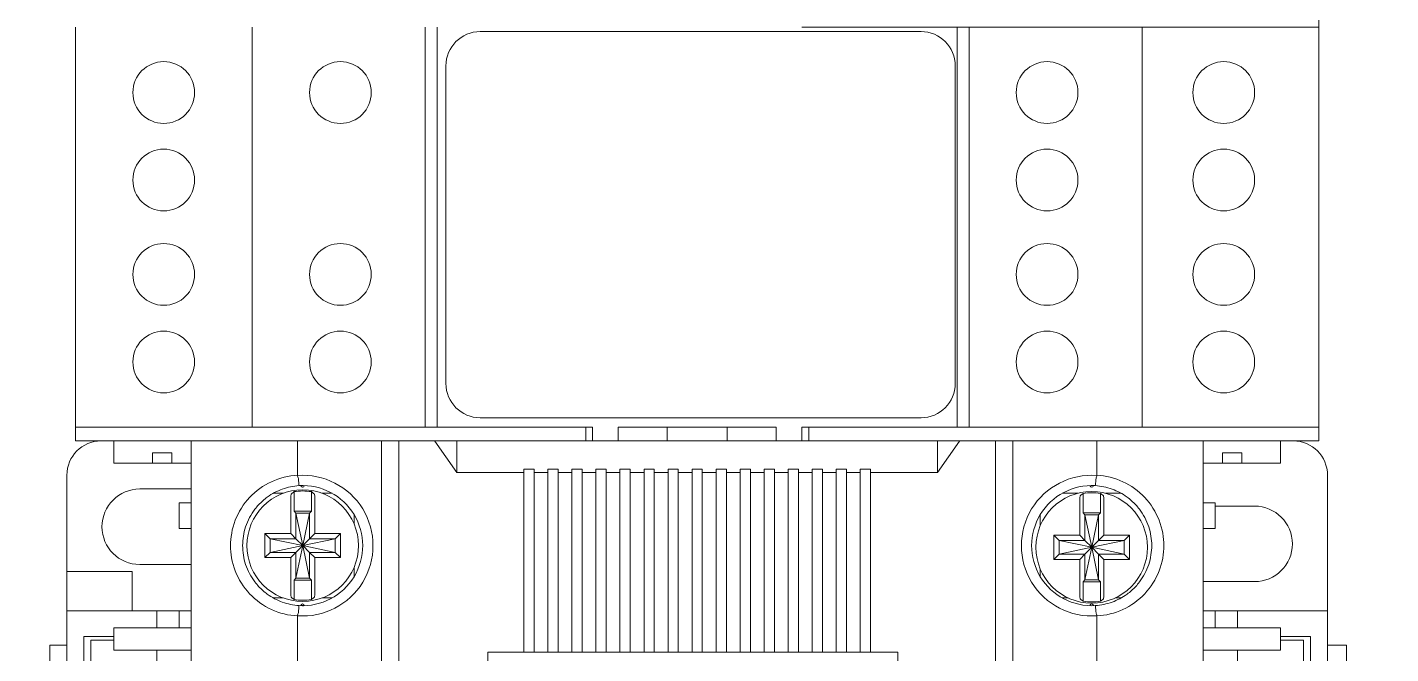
# Model space of a CAD drawing. Header units: millimetres. Extents: x 0 to 5940, y 0 to 4200.
# Drawn here: x 2212.8 to 2292.3, y 2902.4 to 2938.9 of the extents above; entities that cross this region are included whole.
import ezdxf

# ---------------------------------------------------------------- set-up
doc = ezdxf.new("R2010")
doc.units = ezdxf.units.MM
doc.header["$LTSCALE"] = 10
doc.layers.add('가시적인 것(ISO)', color=3, linetype='Continuous', lineweight=5, true_color=0x00ff00)
doc.layers.add('해치(ISO)', color=7, linetype='Continuous', lineweight=5)

msp = doc.modelspace()

# ---------------------------------------------------------------- hatches: boundary and pattern name
at = {"layer": '해치(ISO)'}
h = msp.add_hatch(dxfattribs=at)
h.set_pattern_fill('ANSI31', color=256, scale=254, angle=75.00018, style=0)
h.set_pattern_definition([(120.0002, (0, 0), (-27.49626, -15.87508), [])])
edge = h.paths.add_edge_path()
edge.add_line((2554.062, 3517.714), (2581.562, 3517.714))
edge.add_ellipse((2581.562, 3513.214), major_axis=(0, 4.5), ratio=1, start_angle=270, end_angle=360, ccw=False)
edge.add_line((2586.062, 3513.214), (2586.062, 3485.714))
edge.add_ellipse((2589.062, 3485.714), major_axis=(-3, 0), ratio=1, start_angle=0, end_angle=90)
edge.add_line((2589.062, 3482.714), (2591.062, 3482.714))
edge.add_line((2591.062, 3482.714), (2591.062, 3522.714))
edge.add_line((2591.062, 3522.714), (2551.062, 3522.714))
edge.add_line((2551.062, 3522.714), (2551.062, 3520.714))
edge.add_ellipse((2554.062, 3520.714), major_axis=(-3, 0), ratio=1, start_angle=0, end_angle=90)
edge = h.paths.add_edge_path()
edge.add_line((1795.662, 3482.714), (1797.662, 3482.714))
edge.add_ellipse((1797.662, 3485.714), major_axis=(0, -3), ratio=1, start_angle=0, end_angle=90)
edge.add_line((1800.662, 3485.714), (1800.662, 3513.214))
edge.add_ellipse((1805.162, 3513.214), major_axis=(-4.5, 0), ratio=1, start_angle=270, end_angle=360, ccw=False)
edge.add_line((1805.162, 3517.714), (1832.662, 3517.714))
edge.add_ellipse((1832.662, 3520.714), major_axis=(0, -3), ratio=1, start_angle=0, end_angle=90)
edge.add_line((1835.662, 3520.714), (1835.662, 3522.714))
edge.add_line((1835.662, 3522.714), (1795.662, 3522.714))
edge.add_line((1795.662, 3522.714), (1795.662, 3482.714))
edge = h.paths.add_edge_path()
edge.add_line((1795.662, 2817.314), (1795.662, 2777.314))
edge.add_line((1795.662, 2777.314), (1835.662, 2777.314))
edge.add_line((1835.662, 2777.314), (1835.662, 2779.314))
edge.add_ellipse((1832.662, 2779.314), major_axis=(3, 0), ratio=1, start_angle=0, end_angle=90)
edge.add_line((1832.662, 2782.314), (1804.901, 2782.314))
edge.add_ellipse((1804.901, 2786.814), major_axis=(0, -4.5), ratio=1, start_angle=269.50889, end_angle=360, ccw=False)
edge.add_line((1800.401, 2786.853), (1800.636, 2814.289))
edge.add_ellipse((1797.636, 2814.314), major_axis=(3, -0.026), ratio=1, start_angle=0, end_angle=90.49111)
edge.add_line((1797.636, 2817.314), (1795.662, 2817.314))
edge = h.paths.add_edge_path()
edge.add_line((2586.088, 2814.289), (2586.323, 2786.853))
edge.add_ellipse((2581.823, 2786.814), major_axis=(4.5, 0.039), ratio=1, start_angle=269.50889, end_angle=360, ccw=False)
edge.add_line((2581.823, 2782.314), (2554.062, 2782.314))
edge.add_ellipse((2554.062, 2779.314), major_axis=(0, 3), ratio=1, start_angle=0, end_angle=90)
edge.add_line((2551.062, 2779.314), (2551.062, 2777.314))
edge.add_line((2551.062, 2777.314), (2591.062, 2777.314))
edge.add_line((2591.062, 2777.314), (2591.062, 2817.314))
edge.add_line((2591.062, 2817.314), (2589.088, 2817.314))
edge.add_ellipse((2589.088, 2814.314), major_axis=(0, 3), ratio=1, start_angle=0, end_angle=90.49111)

# ---------------------------------------------------------------- linework, layer by layer
at = {"layer": '가시적인 것(ISO)'}
for p, q in [((2288.112, 2938.914), (2288.112, 2939.714)), ((2215.612, 2938.914), (2215.612, 2915.614)), ((2225.912, 2938.914), (2225.912, 2915.614)), ((2236.012, 2938.914), (2236.012, 2915.614)), ((2236.712, 2915.614), (2236.712, 2938.914)), ((2257.962, 2938.914), (2267.012, 2938.914)), ((2267.012, 2938.914), (2267.712, 2938.914)), ((2267.012, 2938.914), (2267.012, 2915.614)), ((2267.712, 2915.614), (2267.712, 2938.914)), ((2267.712, 2938.914), (2276.812, 2938.914)), ((2276.812, 2938.914), (2277.812, 2938.914)), ((2277.812, 2915.614), (2277.812, 2938.914)), ((2277.812, 2938.914), (2287.112, 2938.914)), ((2287.112, 2938.914), (2288.112, 2938.914)), ((2288.112, 2915.614), (2288.112, 2938.914)), ((2264.912, 2938.664), (2239.212, 2938.664)), ((2237.212, 2936.664), (2237.212, 2918.164)), ((2266.912, 2918.164), (2266.912, 2936.664)), ((2239.212, 2916.164), (2264.912, 2916.164)), ((2216.612, 2915.614), (2215.612, 2915.614)), ((2215.612, 2915.614), (2215.612, 2914.814)), ((2216.612, 2915.614), (2225.912, 2915.614)), ((2226.912, 2915.614), (2225.912, 2915.614)), ((2226.912, 2915.614), (2236.012, 2915.614)), ((2236.712, 2915.614), (2236.012, 2915.614)), ((2236.712, 2915.614), (2245.762, 2915.614)), ((2245.362, 2914.814), (2245.362, 2915.614)), ((2245.762, 2914.814), (2245.762, 2915.614)), ((2256.462, 2915.614), (2247.262, 2915.614)), ((2247.262, 2915.614), (2247.262, 2914.814)), ((2250.11, 2915.614), (2250.11, 2914.814)), ((2253.613, 2914.814), (2253.613, 2915.614)), ((2256.462, 2914.814), (2256.462, 2915.614)), ((2257.962, 2915.614), (2257.962, 2914.814)), ((2257.962, 2915.614), (2267.012, 2915.614)), ((2258.362, 2915.614), (2258.362, 2914.814)), ((2267.712, 2915.614), (2267.012, 2915.614)), ((2267.712, 2915.614), (2276.812, 2915.614)), ((2277.812, 2915.614), (2276.812, 2915.614)), ((2277.812, 2915.614), (2287.112, 2915.614)), ((2288.112, 2915.614), (2287.112, 2915.614)), ((2288.112, 2914.814), (2288.112, 2915.614)), ((2217.112, 2914.814), (2215.612, 2914.814)), ((2217.112, 2914.814), (2217.862, 2914.814)), ((2217.862, 2914.814), (2222.362, 2914.814)), ((2217.862, 2914.814), (2217.862, 2913.514)), ((2222.362, 2914.814), (2228.562, 2914.814)), ((2222.362, 2914.814), (2222.362, 2900.17)), ((2233.462, 2914.814), (2228.562, 2914.814)), ((2228.562, 2914.814), (2228.562, 2912.81)), ((2234.462, 2914.814), (2233.462, 2914.814)), ((2233.462, 2914.814), (2233.462, 2869.814)), ((2236.562, 2914.814), (2234.462, 2914.814)), ((2234.462, 2914.814), (2234.462, 2878.514)), ((2236.562, 2914.814), (2237.852, 2914.814)), ((2236.562, 2914.814), (2236.562, 2914.8)), ((2237.852, 2912.976), (2236.562, 2914.8)), ((2265.872, 2914.814), (2237.852, 2914.814)), ((2237.852, 2914.814), (2237.852, 2912.976)), ((2265.872, 2914.814), (2267.162, 2914.814)), ((2265.872, 2912.976), (2265.872, 2914.814)), ((2267.162, 2914.8), (2265.872, 2912.976)), ((2269.262, 2914.814), (2267.162, 2914.814)), ((2267.162, 2914.814), (2267.162, 2914.8)), ((2270.262, 2914.814), (2269.262, 2914.814)), ((2269.262, 2914.814), (2269.262, 2878.514)), ((2275.162, 2914.814), (2270.262, 2914.814)), ((2270.262, 2914.814), (2270.262, 2869.814)), ((2275.162, 2914.814), (2275.162, 2912.81)), ((2275.162, 2914.814), (2281.362, 2914.814)), ((2281.362, 2914.814), (2285.862, 2914.814)), ((2281.362, 2914.814), (2281.362, 2900.17)), ((2285.862, 2914.814), (2285.862, 2913.514)), ((2285.862, 2914.814), (2286.612, 2914.814)), ((2288.112, 2914.814), (2286.612, 2914.814)), ((2217.862, 2913.514), (2220.112, 2913.514)), ((2221.237, 2914.114), (2220.112, 2914.114)), ((2220.112, 2914.114), (2220.112, 2913.514)), ((2220.112, 2913.514), (2221.237, 2913.514)), ((2221.237, 2914.114), (2221.237, 2913.514)), ((2221.237, 2913.514), (2222.362, 2913.514)), ((2281.362, 2913.514), (2282.487, 2913.514)), ((2282.487, 2914.114), (2283.612, 2914.114)), ((2282.487, 2914.114), (2282.487, 2913.514)), ((2283.612, 2913.514), (2282.487, 2913.514)), ((2283.612, 2914.114), (2283.612, 2913.514)), ((2283.612, 2913.514), (2285.862, 2913.514)), ((2215.112, 2907.214), (2215.112, 2912.814)), ((2241.762, 2912.976), (2237.852, 2912.976)), ((2241.762, 2913.176), (2242.362, 2913.176)), ((2241.762, 2912.976), (2241.762, 2913.176)), ((2241.762, 2912.976), (2241.762, 2902.514)), ((2242.362, 2912.976), (2242.362, 2913.176)), ((2243.162, 2912.976), (2242.362, 2912.976)), ((2242.362, 2912.976), (2242.362, 2902.514)), ((2243.162, 2912.976), (2243.162, 2913.176)), ((2243.162, 2913.176), (2243.762, 2913.176)), ((2243.162, 2912.976), (2243.162, 2902.514)), ((2243.762, 2912.976), (2243.762, 2913.176)), ((2244.562, 2912.976), (2243.762, 2912.976)), ((2243.762, 2912.976), (2243.762, 2902.514)), ((2244.562, 2912.976), (2244.562, 2913.176)), ((2244.562, 2913.176), (2245.162, 2913.176)), ((2244.562, 2912.976), (2244.562, 2902.514)), ((2245.162, 2912.976), (2245.162, 2913.176)), ((2245.962, 2912.976), (2245.162, 2912.976)), ((2245.162, 2912.976), (2245.162, 2902.514)), ((2245.962, 2912.976), (2245.962, 2913.176)), ((2245.962, 2913.176), (2246.562, 2913.176)), ((2245.962, 2912.976), (2245.962, 2902.514)), ((2246.562, 2912.976), (2246.562, 2913.176)), ((2247.362, 2912.976), (2246.562, 2912.976)), ((2246.562, 2912.976), (2246.562, 2902.514)), ((2247.362, 2912.976), (2247.362, 2913.176)), ((2247.362, 2913.176), (2247.962, 2913.176)), ((2247.362, 2912.976), (2247.362, 2902.514)), ((2247.962, 2912.976), (2247.962, 2913.176)), ((2248.762, 2912.976), (2247.962, 2912.976)), ((2247.962, 2912.976), (2247.962, 2902.514)), ((2248.762, 2912.976), (2248.762, 2913.176)), ((2248.762, 2913.176), (2249.362, 2913.176)), ((2248.762, 2912.976), (2248.762, 2902.514)), ((2249.362, 2912.976), (2249.362, 2913.176)), ((2250.162, 2912.976), (2249.362, 2912.976)), ((2249.362, 2912.976), (2249.362, 2902.514)), ((2250.162, 2912.976), (2250.162, 2913.176)), ((2250.162, 2913.176), (2250.762, 2913.176)), ((2250.162, 2912.976), (2250.162, 2902.514)), ((2250.762, 2912.976), (2250.762, 2913.176)), ((2251.562, 2912.976), (2250.762, 2912.976)), ((2250.762, 2912.976), (2250.762, 2902.514)), ((2251.562, 2912.976), (2251.562, 2913.176)), ((2251.562, 2913.176), (2252.162, 2913.176)), ((2251.562, 2912.976), (2251.562, 2902.514)), ((2252.162, 2912.976), (2252.162, 2913.176)), ((2252.962, 2912.976), (2252.162, 2912.976)), ((2252.162, 2912.976), (2252.162, 2902.514)), ((2252.962, 2912.976), (2252.962, 2913.176)), ((2252.962, 2913.176), (2253.562, 2913.176)), ((2252.962, 2912.976), (2252.962, 2902.514)), ((2253.562, 2912.976), (2253.562, 2913.176)), ((2254.362, 2912.976), (2253.562, 2912.976)), ((2253.562, 2912.976), (2253.562, 2902.514)), ((2254.362, 2912.976), (2254.362, 2913.176)), ((2254.362, 2913.176), (2254.962, 2913.176)), ((2254.362, 2912.976), (2254.362, 2902.514)), ((2254.962, 2912.976), (2254.962, 2913.176)), ((2255.762, 2912.976), (2254.962, 2912.976)), ((2254.962, 2912.976), (2254.962, 2902.514)), ((2255.762, 2912.976), (2255.762, 2913.176)), ((2255.762, 2913.176), (2256.362, 2913.176)), ((2255.762, 2912.976), (2255.762, 2902.514)), ((2256.362, 2912.976), (2256.362, 2913.176)), ((2257.162, 2912.976), (2256.362, 2912.976)), ((2256.362, 2912.976), (2256.362, 2902.514)), ((2257.162, 2912.976), (2257.162, 2913.176)), ((2257.162, 2913.176), (2257.762, 2913.176)), ((2257.162, 2912.976), (2257.162, 2902.514)), ((2257.762, 2912.976), (2257.762, 2913.176)), ((2258.562, 2912.976), (2257.762, 2912.976)), ((2257.762, 2912.976), (2257.762, 2902.514)), ((2258.562, 2912.976), (2258.562, 2913.176)), ((2258.562, 2913.176), (2259.162, 2913.176)), ((2258.562, 2912.976), (2258.562, 2902.514)), ((2259.162, 2912.976), (2259.162, 2913.176)), ((2259.962, 2912.976), (2259.162, 2912.976)), ((2259.162, 2912.976), (2259.162, 2902.514)), ((2259.962, 2912.976), (2259.962, 2913.176)), ((2259.962, 2913.176), (2260.562, 2913.176)), ((2259.962, 2912.976), (2259.962, 2902.514)), ((2260.562, 2912.976), (2260.562, 2913.176)), ((2261.362, 2912.976), (2260.562, 2912.976)), ((2260.562, 2912.976), (2260.562, 2902.514)), ((2261.362, 2912.976), (2261.362, 2913.176)), ((2261.362, 2913.176), (2261.962, 2913.176)), ((2261.362, 2912.976), (2261.362, 2902.514)), ((2261.962, 2912.976), (2261.962, 2913.176)), ((2265.872, 2912.976), (2261.962, 2912.976)), ((2261.962, 2912.976), (2261.962, 2902.514)), ((2288.612, 2912.814), (2288.612, 2904.914)), ((2222.362, 2912.014), (2219.362, 2912.014)), ((2227.145, 2911.764), (2227.732, 2911.764)), ((2228.357, 2910.719), (2228.357, 2911.858)), ((2228.761, 2912.187), (2228.762, 2912.185)), ((2228.957, 2912.213), (2228.957, 2912.213)), ((2229.367, 2910.719), (2229.367, 2911.858)), ((2229.992, 2911.764), (2230.579, 2911.764)), ((2273.145, 2911.764), (2274.051, 2911.764)), ((2274.357, 2910.619), (2274.357, 2911.758)), ((2274.766, 2912.187), (2274.766, 2912.185)), ((2275.367, 2910.619), (2275.367, 2911.758)), ((2275.672, 2911.764), (2276.579, 2911.764)), ((2221.662, 2911.214), (2222.362, 2911.214)), ((2221.662, 2911.214), (2221.662, 2909.714)), ((2228.162, 2909.414), (2228.162, 2911.42)), ((2229.562, 2911.609), (2229.562, 2909.414)), ((2274.162, 2909.314), (2274.162, 2911.32)), ((2275.562, 2911.509), (2275.562, 2909.314)), ((2281.362, 2911.214), (2282.062, 2911.214)), ((2282.062, 2909.714), (2282.062, 2911.214)), ((2284.362, 2911.014), (2282.062, 2911.014)), ((2228.357, 2910.719), (2229.367, 2910.719)), ((2228.462, 2910.614), (2228.357, 2910.719)), ((2228.862, 2908.714), (2228.462, 2910.614)), ((2228.462, 2910.614), (2228.462, 2909.114)), ((2229.262, 2910.614), (2228.462, 2910.614)), ((2228.862, 2908.714), (2229.262, 2910.614)), ((2229.262, 2910.614), (2229.367, 2910.719)), ((2229.262, 2909.114), (2229.262, 2910.614)), ((2231.862, 2909.971), (2231.862, 2910.517)), ((2271.862, 2910.517), (2271.862, 2909.871)), ((2274.357, 2910.619), (2275.367, 2910.619)), ((2274.462, 2910.514), (2274.357, 2910.619)), ((2274.862, 2908.614), (2274.462, 2910.514)), ((2274.462, 2910.514), (2274.462, 2909.014)), ((2275.262, 2910.514), (2274.462, 2910.514)), ((2274.862, 2908.614), (2275.262, 2910.514)), ((2275.262, 2910.514), (2275.367, 2910.619)), ((2275.262, 2909.014), (2275.262, 2910.514)), ((2222.362, 2909.714), (2221.662, 2909.714)), ((2226.662, 2909.414), (2226.662, 2908.014)), ((2228.162, 2909.414), (2226.662, 2909.414)), ((2226.962, 2909.114), (2226.662, 2909.414)), ((2228.462, 2909.114), (2228.162, 2909.414)), ((2229.262, 2909.114), (2229.562, 2909.414)), ((2231.062, 2909.414), (2229.562, 2909.414)), ((2230.762, 2909.114), (2231.062, 2909.414)), ((2231.062, 2908.014), (2231.062, 2909.414)), ((2282.062, 2909.714), (2281.362, 2909.714)), ((2228.862, 2908.714), (2226.962, 2909.114)), ((2226.962, 2909.114), (2226.962, 2908.314)), ((2228.462, 2909.114), (2226.962, 2909.114)), ((2228.862, 2908.714), (2226.962, 2908.314)), ((2228.862, 2908.714), (2228.462, 2909.114)), ((2228.862, 2908.714), (2228.462, 2906.814)), ((2228.862, 2908.714), (2228.462, 2908.314)), ((2228.862, 2908.714), (2229.262, 2909.114)), ((2228.862, 2908.714), (2230.762, 2909.114)), ((2228.862, 2908.714), (2229.262, 2908.314)), ((2228.862, 2908.714), (2230.762, 2908.314)), ((2228.862, 2908.714), (2229.262, 2906.814)), ((2230.762, 2909.114), (2229.262, 2909.114)), ((2230.762, 2908.314), (2230.762, 2909.114)), ((2272.662, 2909.314), (2272.662, 2907.914)), ((2274.162, 2909.314), (2272.662, 2909.314)), ((2272.962, 2909.014), (2272.662, 2909.314)), ((2274.862, 2908.614), (2272.962, 2909.014)), ((2272.962, 2909.014), (2272.962, 2908.214)), ((2274.462, 2909.014), (2272.962, 2909.014)), ((2274.862, 2908.614), (2272.962, 2908.214)), ((2274.462, 2909.014), (2274.162, 2909.314)), ((2274.862, 2908.614), (2274.462, 2909.014)), ((2274.862, 2908.614), (2274.462, 2906.714)), ((2274.862, 2908.614), (2274.462, 2908.214)), ((2274.862, 2908.614), (2275.262, 2909.014)), ((2274.862, 2908.614), (2276.762, 2909.014)), ((2274.862, 2908.614), (2275.262, 2908.214)), ((2274.862, 2908.614), (2276.762, 2908.214)), ((2274.862, 2908.614), (2275.262, 2906.714)), ((2275.262, 2909.014), (2275.562, 2909.314)), ((2276.762, 2909.014), (2275.262, 2909.014)), ((2277.062, 2909.314), (2275.562, 2909.314)), ((2276.762, 2909.014), (2277.062, 2909.314)), ((2276.762, 2908.214), (2276.762, 2909.014)), ((2277.062, 2907.914), (2277.062, 2909.314)), ((2226.962, 2908.314), (2226.662, 2908.014)), ((2226.662, 2908.014), (2228.162, 2908.014)), ((2226.962, 2908.314), (2228.462, 2908.314)), ((2228.462, 2908.314), (2228.162, 2908.014)), ((2228.162, 2906.008), (2228.162, 2908.014)), ((2228.462, 2908.314), (2228.462, 2906.814)), ((2229.262, 2908.314), (2229.562, 2908.014)), ((2229.262, 2906.814), (2229.262, 2908.314)), ((2229.262, 2908.314), (2230.762, 2908.314)), ((2229.562, 2908.014), (2229.562, 2905.819)), ((2229.562, 2908.014), (2231.062, 2908.014)), ((2230.762, 2908.314), (2231.062, 2908.014)), ((2272.962, 2908.214), (2272.662, 2907.914)), ((2272.662, 2907.914), (2274.162, 2907.914)), ((2272.962, 2908.214), (2274.462, 2908.214)), ((2274.462, 2908.214), (2274.162, 2907.914)), ((2274.162, 2905.908), (2274.162, 2907.914)), ((2274.462, 2908.214), (2274.462, 2906.714)), ((2275.262, 2908.214), (2275.562, 2907.914)), ((2275.262, 2906.714), (2275.262, 2908.214)), ((2275.262, 2908.214), (2276.762, 2908.214)), ((2275.562, 2907.914), (2275.562, 2905.719)), ((2275.562, 2907.914), (2277.062, 2907.914)), ((2276.762, 2908.214), (2277.062, 2907.914)), ((2215.112, 2907.214), (2215.112, 2904.914)), ((2215.612, 2907.214), (2215.112, 2907.214)), ((2215.612, 2907.214), (2218.412, 2907.214)), ((2218.912, 2907.214), (2218.412, 2907.214)), ((2218.912, 2907.214), (2218.912, 2904.914)), ((2219.362, 2907.614), (2222.362, 2907.614)), ((2231.862, 2906.912), (2231.862, 2907.458)), ((2271.862, 2907.358), (2271.862, 2906.912)), ((2228.462, 2906.814), (2228.357, 2906.709)), ((2228.357, 2906.709), (2229.367, 2906.709)), ((2228.357, 2905.571), (2228.357, 2906.709)), ((2228.462, 2906.814), (2229.262, 2906.814)), ((2229.262, 2906.814), (2229.367, 2906.709)), ((2229.367, 2905.571), (2229.367, 2906.709)), ((2274.462, 2906.714), (2274.357, 2906.609)), ((2274.357, 2906.609), (2275.367, 2906.609)), ((2274.357, 2905.471), (2274.357, 2906.609)), ((2274.462, 2906.714), (2275.262, 2906.714)), ((2275.262, 2906.714), (2275.367, 2906.609)), ((2275.367, 2905.471), (2275.367, 2906.609)), ((2281.362, 2906.614), (2284.362, 2906.614)), ((2227.732, 2905.664), (2227.145, 2905.664)), ((2230.579, 2905.664), (2229.992, 2905.664)), ((2273.492, 2905.664), (2273.145, 2905.664)), ((2276.579, 2905.664), (2276.232, 2905.664)), ((2215.112, 2904.914), (2215.112, 2897.514)), ((2215.112, 2904.914), (2220.362, 2904.914)), ((2220.362, 2904.914), (2221.162, 2904.914)), ((2220.362, 2903.914), (2220.362, 2904.914)), ((2221.162, 2904.914), (2221.662, 2904.914)), ((2221.662, 2904.914), (2222.362, 2904.914)), ((2221.662, 2904.914), (2221.662, 2903.914)), ((2228.562, 2904.619), (2228.562, 2901.91)), ((2228.757, 2905.216), (2228.757, 2905.218)), ((2228.952, 2905.246), (2228.953, 2905.244)), ((2228.957, 2905.216), (2228.957, 2905.218)), ((2274.957, 2905.246), (2274.957, 2905.244)), ((2275.162, 2904.619), (2275.162, 2901.91)), ((2281.362, 2904.914), (2282.062, 2904.914)), ((2282.062, 2904.914), (2282.562, 2904.914)), ((2282.062, 2903.914), (2282.062, 2904.914)), ((2283.362, 2904.914), (2282.562, 2904.914)), ((2283.362, 2904.914), (2288.612, 2904.914)), ((2283.362, 2903.914), (2283.362, 2904.914)), ((2288.612, 2897.514), (2288.612, 2904.914)), ((2217.862, 2903.914), (2222.362, 2903.914)), ((2217.862, 2903.914), (2217.862, 2902.614)), ((2281.362, 2903.914), (2285.862, 2903.914)), ((2285.862, 2903.914), (2285.862, 2902.614)), ((2216.112, 2903.414), (2217.862, 2903.414)), ((2216.112, 2903.414), (2216.112, 2897.514)), ((2216.512, 2903.214), (2217.862, 2903.214)), ((2216.512, 2903.214), (2216.512, 2897.314)), ((2287.612, 2903.414), (2285.862, 2903.414)), ((2285.862, 2903.214), (2287.212, 2903.214)), ((2287.212, 2903.214), (2287.212, 2897.314)), ((2287.612, 2897.514), (2287.612, 2903.414)), ((2214.112, 2893.314), (2214.112, 2902.914)), ((2215.112, 2902.914), (2214.112, 2902.914)), ((2217.862, 2902.614), (2222.362, 2902.614)), ((2220.362, 2902.614), (2220.362, 2901.355)), ((2241.762, 2902.514), (2239.662, 2902.514)), ((2239.662, 2902.514), (2239.662, 2882.114)), ((2241.762, 2902.514), (2242.362, 2902.514)), ((2243.162, 2902.514), (2242.362, 2902.514)), ((2243.162, 2902.514), (2243.762, 2902.514)), ((2244.562, 2902.514), (2243.762, 2902.514)), ((2244.562, 2902.514), (2245.162, 2902.514)), ((2245.962, 2902.514), (2245.162, 2902.514)), ((2245.962, 2902.514), (2246.562, 2902.514)), ((2247.362, 2902.514), (2246.562, 2902.514)), ((2247.362, 2902.514), (2247.962, 2902.514)), ((2248.762, 2902.514), (2247.962, 2902.514)), ((2248.762, 2902.514), (2249.362, 2902.514)), ((2250.162, 2902.514), (2249.362, 2902.514)), ((2250.162, 2902.514), (2250.762, 2902.514)), ((2251.562, 2902.514), (2250.762, 2902.514)), ((2251.562, 2902.514), (2252.162, 2902.514)), ((2252.962, 2902.514), (2252.162, 2902.514)), ((2252.962, 2902.514), (2253.562, 2902.514)), ((2254.362, 2902.514), (2253.562, 2902.514)), ((2254.362, 2902.514), (2254.962, 2902.514)), ((2255.762, 2902.514), (2254.962, 2902.514)), ((2255.762, 2902.514), (2256.362, 2902.514)), ((2257.162, 2902.514), (2256.362, 2902.514)), ((2257.162, 2902.514), (2257.762, 2902.514)), ((2258.562, 2902.514), (2257.762, 2902.514)), ((2258.562, 2902.514), (2259.162, 2902.514)), ((2259.962, 2902.514), (2259.162, 2902.514)), ((2259.962, 2902.514), (2260.562, 2902.514)), ((2261.362, 2902.514), (2260.562, 2902.514)), ((2261.362, 2902.514), (2261.962, 2902.514)), ((2263.562, 2902.514), (2261.962, 2902.514)), ((2263.562, 2896.814), (2263.562, 2902.514)), ((2281.362, 2902.614), (2285.862, 2902.614)), ((2283.362, 2902.614), (2283.362, 2901.355)), ((2288.612, 2902.914), (2289.712, 2902.914)), ((2289.712, 2902.914), (2289.712, 2893.314))]:
    msp.add_line(p, q, dxfattribs=at)
for centre, radius in [((2220.762, 2935.114), 1.8), ((2231.062, 2935.114), 1.8), ((2272.262, 2935.114), 1.8), ((2282.562, 2935.114), 1.8), ((2220.762, 2930.014), 1.8), ((2272.262, 2930.014), 1.8), ((2282.562, 2930.014), 1.8), ((2220.762, 2924.514), 1.8), ((2231.062, 2924.514), 1.8), ((2272.262, 2924.514), 1.8), ((2282.562, 2924.514), 1.8), ((2220.762, 2919.414), 1.8), ((2231.062, 2919.414), 1.8), ((2272.262, 2919.414), 1.8), ((2282.562, 2919.414), 1.8), ((2228.862, 2908.714), 3.253), ((2274.862, 2908.614), 3.253)]:
    msp.add_circle(centre, radius, dxfattribs=at)
for centre, radius, start, end in [((2239.212, 2936.664), 2, 90, 180), ((2264.912, 2936.664), 2, 0, 90), ((2239.212, 2918.164), 2, 180, 270), ((2264.912, 2918.164), 2, 270, 0), ((2217.112, 2912.814), 2, 90, 180), ((2286.612, 2912.814), 2, 0, 90), ((2228.862, 2908.714), 4.1, 265.82772, 94.17228), ((2274.862, 2908.714), 4.1, 85.82772, 274.17228), ((2219.362, 2909.814), 2.2, 90, 270), ((2228.862, 2908.714), 3.184, 80.87335, 99.12665), ((2228.862, 2908.714), 3.5, 266.53876, 93.46159), ((2228.857, 2912.216), 0.1, 182.10319, 358.07145), ((2228.857, 2912.214), 0.1, 197.26933, 359.18147), ((2274.862, 2908.714), 3.5, 86.53878, 273.46159), ((2274.862, 2908.614), 3.184, 80.87335, 99.12665), ((2274.861, 2912.216), 0.1, 182.02417, 357.99703), ((2274.862, 2912.214), 0.1, 197.26933, 359.18155), ((2284.362, 2908.814), 2.2, 270, 90), ((2228.862, 2908.714), 3.184, 260.87335, 279.12665), ((2274.862, 2908.614), 3.184, 260.87335, 279.12665), ((2228.857, 2905.216), 0.1, 0.81853, 179.18145), ((2228.857, 2908.716), 3.5, 268.36291, 271.63706), ((2228.857, 2908.714), 3.5, 270.03617, 271.63706), ((2228.857, 2905.214), 0.1, 0.81853, 17.26933), ((2274.861, 2905.216), 0.1, 359.6124, 180.36637), ((2274.862, 2905.214), 0.1, 0.81845, 17.26933)]:
    msp.add_arc(centre, radius, start, end, dxfattribs=at)
for centre, major_axis, ratio, start_param, end_param in [((2231.937, 2908.714), (-5.272, 0), 0.812287, 5.45886, 5.499406), ((2277.937, 2908.614), (-5.272, 0), 0.812287, 5.45886, 5.499406), ((2229.547, 2911.612), (0, 0.103), 0.145709, 4.680673, 6.162078), ((2275.547, 2911.512), (0, 0.103), 0.145709, 4.680673, 6.162078), ((2231.937, 2908.714), (-5.272, 0), 0.812287, 0.783779, 0.824325), ((2229.547, 2905.816), (0, -0.103), 0.145709, 0.121107, 1.602512), ((2277.937, 2908.614), (-5.272, 0), 0.812287, 0.783779, 0.824325), ((2275.547, 2905.716), (0, -0.103), 0.145709, 0.121107, 1.602512)]:
    msp.add_ellipse(centre, major_axis=major_axis, ratio=ratio, start_param=start_param, end_param=end_param, dxfattribs=at)
for points, knots in [([(2228.562, 2912.81), (2228.036, 2912.784), (2227.519, 2912.658), (2226.561, 2912.216), (2226.13, 2911.905), (2225.409, 2911.138), (2225.124, 2910.686), (2224.739, 2909.689), (2224.657, 2909.181), (2224.657, 2908.714)], [0.0003312, 0.0003312, 0.0003312, 0.0003312, 0.1605799, 0.1605799, 0.3203218, 0.3203218, 0.479331, 0.479331, 0.6418624, 0.6418624, 0.6418624, 0.6418624]), ([(2228.651, 2912.208), (2228.643, 2912.28), (2228.624, 2912.421), (2228.624, 2912.621), (2228.567, 2912.745), (2228.562, 2912.806)], [0.0000207, 0.0000207, 0.0000207, 0.0000207, 0.3333333, 0.6666667, 1, 1, 1, 1]), ([(2275.162, 2912.806), (2275.157, 2912.745), (2275.1, 2912.621), (2275.1, 2912.422), (2275.081, 2912.281), (2275.073, 2912.208)], [0, 0, 0, 0, 0.3333333, 0.6666667, 0.9999891, 0.9999891, 0.9999891, 0.9999891]), ([(2279.066, 2908.714), (2279.067, 2909.175), (2278.987, 2909.685), (2278.599, 2910.687), (2278.314, 2911.138), (2277.594, 2911.905), (2277.163, 2912.216), (2276.205, 2912.658), (2275.687, 2912.784), (2275.162, 2912.81)], [0.0000087, 0.0000087, 0.0000087, 0.0000087, 0.1381093, 0.1381093, 0.2717903, 0.2717903, 0.4060661, 0.4060661, 0.540836, 0.540836, 0.540836, 0.540836]), ([(2228.651, 2912.208), (2228.484, 2912.198), (2228.318, 2912.176), (2227.992, 2912.109), (2227.832, 2912.063), (2227.364, 2911.895), (2227.07, 2911.739), (2226.619, 2911.411), (2226.449, 2911.26), (2226.218, 2911.011), (2226.145, 2910.924), (2225.842, 2910.525), (2225.66, 2910.18), (2225.479, 2909.631), (2225.434, 2909.448), (2225.376, 2909.081), (2225.362, 2908.898), (2225.362, 2908.714)], [-0.5343717, -0.5343717, -0.5343717, -0.5343717, -0.4832618, -0.4832618, -0.4324902, -0.4324902, -0.3314469, -0.3314469, -0.262834, -0.262834, -0.2285386, -0.2285386, -0.1115841, -0.1115841, -0.054991, -0.054991, -0.0000179, -0.0000179, -0.0000179, -0.0000179]), ([(2278.362, 2908.714), (2278.362, 2908.898), (2278.347, 2909.081), (2278.289, 2909.448), (2278.245, 2909.632), (2278.064, 2910.18), (2277.882, 2910.526), (2277.578, 2910.924), (2277.505, 2911.011), (2277.274, 2911.26), (2277.105, 2911.411), (2276.654, 2911.739), (2276.359, 2911.895), (2275.892, 2912.063), (2275.732, 2912.109), (2275.406, 2912.176), (2275.24, 2912.198), (2275.073, 2912.208)], [-0.5346584, -0.5346584, -0.5346584, -0.5346584, -0.479628, -0.479628, -0.4229839, -0.4229839, -0.3059521, -0.3059521, -0.2716372, -0.2716372, -0.2029944, -0.2029944, -0.101924, -0.101924, -0.0511317, -0.0511317, -0.0000024, -0.0000024, -0.0000024, -0.0000024]), ([(2228.203, 2911.737), (2228.198, 2911.734), (2228.194, 2911.724), (2228.185, 2911.697), (2228.179, 2911.67), (2228.171, 2911.615), (2228.167, 2911.576), (2228.163, 2911.504), (2228.162, 2911.459), (2228.162, 2911.42)], [-0.17876728, -0.17876728, -0.17876728, -0.17876728, -0.17013354, -0.17013354, -0.1586667, -0.1586667, -0.1470591, -0.1470591, -0.13549575, -0.13549575, -0.13549575, -0.13549575]), ([(2274.203, 2911.637), (2274.198, 2911.634), (2274.194, 2911.624), (2274.185, 2911.597), (2274.179, 2911.57), (2274.171, 2911.515), (2274.167, 2911.476), (2274.163, 2911.404), (2274.162, 2911.359), (2274.162, 2911.32)], [-0.17876728, -0.17876728, -0.17876728, -0.17876728, -0.17013354, -0.17013354, -0.1586667, -0.1586667, -0.1470591, -0.1470591, -0.13549575, -0.13549575, -0.13549575, -0.13549575]), ([(2224.657, 2908.714), (2224.657, 2908.254), (2224.737, 2907.744), (2225.125, 2906.742), (2225.41, 2906.29), (2226.13, 2905.523), (2226.561, 2905.213), (2227.519, 2904.77), (2228.036, 2904.644), (2228.562, 2904.619)], [0.0000087, 0.0000087, 0.0000087, 0.0000087, 0.1381093, 0.1381093, 0.2717903, 0.2717903, 0.4060661, 0.4060661, 0.5408361, 0.5408361, 0.5408361, 0.5408361]), ([(2225.362, 2908.714), (2225.362, 2908.531), (2225.376, 2908.348), (2225.434, 2907.98), (2225.479, 2907.797), (2225.66, 2907.248), (2225.842, 2906.903), (2226.145, 2906.504), (2226.218, 2906.418), (2226.45, 2906.168), (2226.619, 2906.018), (2227.07, 2905.689), (2227.365, 2905.533), (2227.832, 2905.365), (2227.992, 2905.32), (2228.318, 2905.253), (2228.484, 2905.231), (2228.651, 2905.221)], [-0.5346576, -0.5346576, -0.5346576, -0.5346576, -0.4796275, -0.4796275, -0.4229837, -0.4229837, -0.3059525, -0.3059525, -0.2716376, -0.2716376, -0.2029948, -0.2029948, -0.1019242, -0.1019242, -0.0511318, -0.0511318, -0.0000019, -0.0000019, -0.0000019, -0.0000019]), ([(2275.073, 2905.221), (2275.24, 2905.231), (2275.406, 2905.253), (2275.732, 2905.32), (2275.892, 2905.365), (2276.359, 2905.534), (2276.654, 2905.689), (2277.105, 2906.018), (2277.274, 2906.169), (2277.506, 2906.418), (2277.579, 2906.505), (2277.882, 2906.903), (2278.064, 2907.249), (2278.245, 2907.797), (2278.289, 2907.981), (2278.347, 2908.348), (2278.362, 2908.531), (2278.362, 2908.714)], [-0.5343716, -0.5343716, -0.5343716, -0.5343716, -0.4832641, -0.4832641, -0.4324929, -0.4324929, -0.3314506, -0.3314506, -0.2628377, -0.2628377, -0.2285422, -0.2285422, -0.1115859, -0.1115859, -0.0549919, -0.0549919, -0.0000179, -0.0000179, -0.0000179, -0.0000179]), ([(2275.162, 2904.619), (2275.687, 2904.644), (2276.205, 2904.77), (2277.163, 2905.213), (2277.594, 2905.523), (2278.314, 2906.291), (2278.6, 2906.743), (2278.985, 2907.739), (2279.067, 2908.247), (2279.066, 2908.714)], [0.0003312, 0.0003312, 0.0003312, 0.0003312, 0.1605799, 0.1605799, 0.3203218, 0.3203218, 0.479331, 0.479331, 0.6418624, 0.6418624, 0.6418624, 0.6418624]), ([(2228.162, 2906.008), (2228.162, 2905.97), (2228.163, 2905.924), (2228.167, 2905.853), (2228.171, 2905.814), (2228.179, 2905.758), (2228.185, 2905.732), (2228.194, 2905.704), (2228.198, 2905.695), (2228.203, 2905.691)], [-0.04583445, -0.04583445, -0.04583445, -0.04583445, -0.0342711, -0.0342711, -0.02266351, -0.02266351, -0.01119667, -0.01119667, -0.00256293, -0.00256293, -0.00256293, -0.00256293]), ([(2274.162, 2905.908), (2274.162, 2905.87), (2274.163, 2905.824), (2274.167, 2905.753), (2274.171, 2905.714), (2274.179, 2905.658), (2274.185, 2905.632), (2274.194, 2905.604), (2274.198, 2905.595), (2274.203, 2905.591)], [-0.04583445, -0.04583445, -0.04583445, -0.04583445, -0.0342711, -0.0342711, -0.02266351, -0.02266351, -0.01119667, -0.01119667, -0.00256293, -0.00256293, -0.00256293, -0.00256293]), ([(2228.562, 2904.622), (2228.567, 2904.683), (2228.624, 2904.807), (2228.624, 2905.007), (2228.643, 2905.148), (2228.651, 2905.221)], [0, 0, 0, 0, 0.3333333, 0.6666667, 0.9999887, 0.9999887, 0.9999887, 0.9999887]), ([(2275.073, 2905.221), (2275.081, 2905.148), (2275.1, 2905.007), (2275.1, 2904.808), (2275.157, 2904.683), (2275.162, 2904.622)], [0.0000195, 0.0000195, 0.0000195, 0.0000195, 0.3333333, 0.6666667, 1, 1, 1, 1])]:
    msp.add_open_spline(points, degree=3, knots=knots, dxfattribs=at)
for points in [[(2229.367, 2911.858), (2229.427, 2911.812), (2229.488, 2911.765), (2229.548, 2911.715)], [(2275.367, 2911.758), (2275.427, 2911.712), (2275.488, 2911.665), (2275.548, 2911.615)], [(2229.548, 2905.714), (2229.488, 2905.664), (2229.427, 2905.616), (2229.367, 2905.571)], [(2275.548, 2905.614), (2275.488, 2905.564), (2275.427, 2905.516), (2275.367, 2905.471)]]:
    msp.add_open_spline(points, degree=3, dxfattribs=at)

doc.saveas('drawing.dxf')
